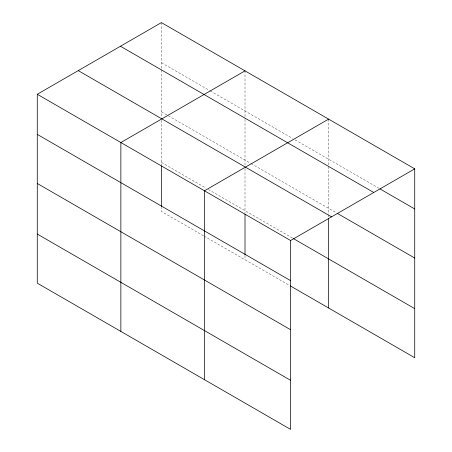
<?xml version="1.0" encoding="UTF-8"?>
<svg xmlns="http://www.w3.org/2000/svg" width="452" height="452" viewBox="0 0 452 452"><rect width="100%" height="100%" fill="white"/><g stroke="black" fill="none" stroke-linecap="round" stroke-linejoin="round"><path stroke-width="0.34" stroke-dasharray="2.26 1.69" d="M161.415 62.715L209.621 90.547M210.231 90.897L292.602 138.453M295.043 139.866L378.686 188.156M161.415 111.808L250.498 163.24M251.109 163.59L335.932 212.564M161.415 162.387L205.959 188.105M208.4 189.512L292.602 238.125M203.519 235.791L161.415 211.479L161.415 207.276M204.129 236.142L289.551 285.461M328.598 119.125L328.598 213.949M328.598 214.655L328.598 217.463M245.007 70.862L245.007 118.69M245.007 119.39L245.007 165.692M245.007 168.5L245.007 212.756M245.007 255.533L245.007 259.742M161.415 22.6L161.415 117.43M161.415 120.238L161.415 165.195"/><path stroke-width="0.68" d="M290.585 329.728L290.585 240.52L37.273 94.27L37.273 283.155L290.585 429.4L290.585 329.728L37.273 183.478M290.161 285.811L414.727 357.73L414.727 168.845L161.415 22.6L37.273 94.27M245.007 70.862L120.865 142.533L120.865 331.418M328.598 119.125L204.457 190.795L204.457 379.674M290.585 240.52L414.727 168.845M379.906 188.863L414.727 208.96M120.452 46.251L373.759 192.495M337.152 213.271L414.727 258.052M78.241 70.619L331.548 216.864M293.212 238.481L414.727 308.637M37.273 134.385L290.585 280.635M37.273 234.063L290.585 380.307M328.598 218.163L328.598 308.004M245.007 214.158L245.007 254.832M161.415 165.895L161.415 206.575"/></g></svg>
